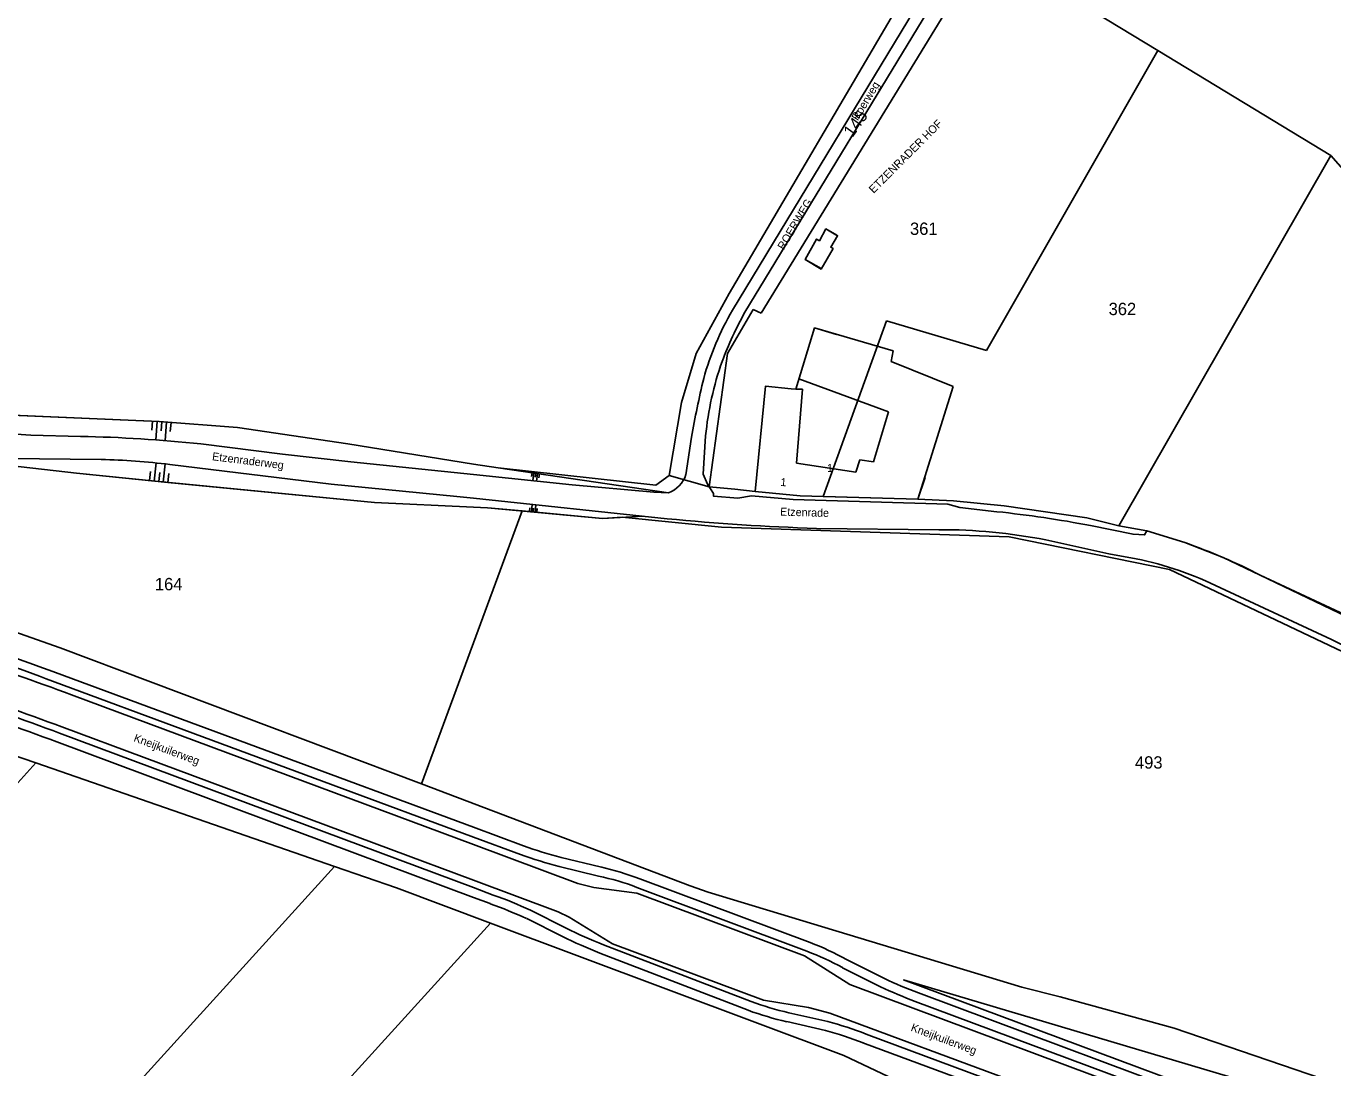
# Model space of a CAD drawing. Extents: x 191865 to 199936, y 328943 to 333393.
# Drawn here: x 194902.2 to 195187.9, y 332149.5 to 332377.1 of the extents above; entities that cross this region are included whole.
import ezdxf

# ---------------------------------------------------------------- set-up
doc = ezdxf.new("R2010")
doc.units = 0
for name, color, linetype in [('hoofdgebouw', 7, 'Continuous'), ('huisnummer', 7, 'Continuous'), ('Level 2', 7, 'Continuous'), ('Level 3', 7, 'Continuous'), ('Level 30', 7, 'Continuous'), ('Level 38', 7, 'Continuous'), ('Level 39', 7, 'Continuous'), ('Level 40', 7, 'Continuous'), ('Level 8', 7, 'Continuous'), ('perceelgrens', 7, 'Continuous'), ('perceelnummer', 7, 'Continuous'), ('perceelnummer onder hoek', 7, 'Continuous'), ('straatnaam', 7, 'Continuous'), ('streeknaam', 7, 'Continuous')]:
    doc.layers.add(name, color=color, linetype=linetype)

msp = doc.modelspace()

# ---------------------------------------------------------------- linework, layer by layer
at = {"layer": 'hoofdgebouw'}
for p, q in [((195074.99, 332330.6), (195072.52, 332326.11)), ((195075.63, 332330.25), (195074.99, 332330.6)), ((195077.05, 332332.83), (195075.63, 332330.25)), ((195070.44, 332297.8), (195074.57, 332311.18)), ((195074.57, 332311.18), (195091.74, 332306.18)), ((195091.74, 332306.18), (195091.3, 332303.85)), ((195091.3, 332303.85), (195104.89, 332298.36)), ((195090.74, 332292.86), (195071.14, 332300.07)), ((195061.55, 332275.44), (195063.8, 332298.43)), ((195063.8, 332298.43), (195069.43, 332297.9)), ((195069.43, 332297.9), (195070.44, 332297.8)), ((195070.44, 332297.8), (195071.93, 332297.83)), ((195071.93, 332297.83), (195070.59, 332281.59)), ((195104.89, 332298.36), (195097.14, 332273.76)), ((195087.45, 332281.95), (195090.74, 332292.86)), ((195083.56, 332279.64), (195084.47, 332282.35)), ((195084.47, 332282.35), (195087.45, 332281.95)), ((195070.59, 332281.59), (195083.56, 332279.64)), ((195071.44, 332274.49), (195061.55, 332275.44)), ((195097.14, 332273.76), (195071.44, 332274.49))]:
    msp.add_line(p, q, dxfattribs=at)
msp.add_lwpolyline([(195072.52, 332326.11), (195075.99, 332324.06), (195078.62, 332328.51), (195078.09, 332328.83), (195079.58, 332331.34), (195077.05, 332332.83)], dxfattribs=at)
at = {"layer": 'Level 2'}
msp.add_line((195063.8, 332298.43), (195069.43, 332297.9), dxfattribs=at)
msp.add_lwpolyline([(195098.73, 332278.49), (195097.14, 332273.76), (195071.44, 332274.49), (195061.55, 332275.44), (195063.8, 332298.43), (195069.43, 332297.9), (195070.44, 332297.8), (195074.57, 332311.18), (195079.36, 332309.76)], dxfattribs=at)
at = {"layer": 'Level 3'}
msp.add_lwpolyline([(195079.44, 332331.43), (195077.05, 332332.83), (195075.63, 332330.25), (195074.99, 332330.6), (195072.52, 332326.11), (195076.02, 332324.19)], dxfattribs=at)
at = {"layer": 'Level 30'}
for points in [[(194585.49, 332341.64), (194673.77, 332319.88), (194703.5, 332310.25), (194731.04, 332300.27), (194744.43, 332295.82), (194753.42, 332293.05), (194770.68, 332291.17), (194832.09, 332286.73), (194838.84, 332286.62), (194895.96, 332281.37), (194913.22, 332279.44), (194933.2, 332277.39), (194978.34, 332273.04), (195000, 332272.02)], [(194784.26, 332301.24), (194833.43, 332296.71), (194881.91, 332292.83), (194931.26, 332290.73), (194948.38, 332289.44), (194972.54, 332285.82), (195000, 332281.44)], [(195000, 332281.44), (195005.38, 332280.58), (195042.64, 332275.16)], [(195000, 332272.02), (195003.08, 332271.88), (195028.18, 332269.56), (195037.17, 332270.07)], [(195190.77, 332139.93), (195094.01, 332168.67), (195188, 332133.67), (195187.46, 332131.57)]]:
    msp.add_lwpolyline(points, dxfattribs=at)
at = {"layer": 'Level 38'}
for p, q in [((194929.82, 332290.83), (194929.67, 332288.81)), ((194930.83, 332290.76), (194930.53, 332286.71)), ((194931.84, 332290.68), (194931.69, 332288.66)), ((194932.85, 332290.61), (194932.55, 332286.56)), ((194933.87, 332290.53), (194933.71, 332288.51)), ((194930.19, 332277.7), (194930.6, 332281.67)), ((194929.19, 332277.8), (194929.4, 332279.79)), ((194931.18, 332277.6), (194931.39, 332279.58)), ((194932.18, 332277.49), (194932.59, 332281.47)), ((194933.17, 332277.39), (194933.38, 332279.38)), ((195012.79, 332279.5), (195012.67, 332278.68)), ((195013.2, 332279.44), (195012.96, 332277.8)), ((195013.61, 332279.38), (195013.49, 332278.56)), ((195014.02, 332279.32), (195013.78, 332277.68)), ((195014.43, 332279.26), (195014.31, 332278.44)), ((195012.24, 332271.03), (195012.31, 332271.85)), ((195012.64, 332271), (195012.79, 332272.62)), ((195013.05, 332270.96), (195013.12, 332271.77)), ((195013.46, 332270.92), (195013.61, 332272.55)), ((195013.86, 332270.88), (195013.94, 332271.7))]:
    msp.add_line(p, q, dxfattribs=at)
at = {"layer": 'Level 8'}
for p, q in [((195047.67, 332287.28), (195046.45, 332279.11)), ((194898.3, 332282.65), (194918.57, 332282.44)), ((195042.35, 332269.48), (195000, 332273.99)), ((195074.96, 332267.36), (195101.74, 332267.09)), ((195000, 332199.91), (194907.95, 332234)), ((195000, 332202.04), (194908.6, 332235.88)), ((195000, 332198.26), (194912.08, 332231.02)), ((195000, 332188.85), (194909.5, 332222.62)), ((195000, 332190.47), (194910.02, 332223.99)), ((195000, 332186.71), (194908.88, 332220.74)), ((195000, 332202.04), (195010.92, 332197.99)), ((195010.28, 332196.11), (195000, 332199.91)), ((195027.32, 332191.35), (195018.7, 332193.46)), ((195019.17, 332195.42), (195027.72, 332193.39)), ((195073.59, 332176.84), (195036.39, 332190.78)), ((195004.32, 332187.24), (195000, 332188.85)), ((195072.9, 332174.95), (195035.7, 332188.89)), ((195003.65, 332185.35), (195000, 332186.71)), ((195011.62, 332182.08), (195019.42, 332178.15)), ((195020.23, 332179.97), (195012.44, 332183.92)), ((195028.4, 332176.37), (195060.72, 332163.95)), ((195027.63, 332174.51), (195060.06, 332162.05)), ((195089.84, 332169), (195081.55, 332173.15)), ((195088.96, 332167.19), (195080.69, 332171.36)), ((195068.51, 332159.56), (195076.93, 332157.64)), ((195068.94, 332161.49), (195077.45, 332159.58))]:
    msp.add_line(p, q, dxfattribs=at)
for points in [[(195126.33, 332436.38), (195125.97, 332434.72), (195127.53, 332433.09), (195123.55, 332425.97), (195102.45, 332390.78), (195056.59, 332315.04)], [(195121.06, 332416.87), (195104.87, 332389.62), (195059.34, 332314.63)], [(194783.11, 332298.13), (194821.9, 332294.89), (194879.68, 332289.33), (194903.25, 332287.75), (194914.06, 332287.48)], [(195050.74, 332287.57), (195050.2, 332279.19), (195051.12, 332277.02), (195052.47, 332275), (195052.47, 332274.38), (195057.8, 332274.01), (195060.79, 332274.45), (195069.89, 332273.66), (195103.71, 332272.63), (195106.31, 332271.92), (195114.4, 332271.02)], [(195000, 332279.13), (194973.19, 332281.92), (194958.26, 332283.58), (194940.38, 332285.84)], [(195000, 332273.99), (194996.36, 332274.37), (194968.9, 332277), (194933.61, 332281.34)], [(195000, 332279.13), (195021.58, 332276.89), (195039.4, 332275.26), (195042.64, 332275.16)], [(195155.49, 332264.28), (195147.18, 332266.83), (195146.72, 332265.94), (195144.21, 332266.08), (195134.9, 332267.99)], [(195144.85, 332260.74), (195138.92, 332261.83), (195125.1, 332264.84)], [(195265.68, 332211.43), (195254.7, 332216.65), (195213.03, 332237.23), (195190.54, 332248.44), (195172.01, 332257.18)], [(195240.36, 332216.16), (195224.56, 332224.36), (195210.35, 332231.77), (195187.55, 332243.05), (195163.34, 332254.37)], [(195096.58, 332163.96), (195167.9, 332137.34), (195176.1, 332133.82), (195175.71, 332132.75), (195082.25, 332167.66), (195072.37, 332173.95), (195035.7, 332187.66), (195026.3, 332188.89), (195022.79, 332189.77), (195000, 332198.26)], [(195085.83, 332156.86), (195159.09, 332129.56), (195159.68, 332131.12), (195077.9, 332161.41), (195073.27, 332162.64), (195063.37, 332164.23), (195030.4, 332176.6), (195020.9, 332182.43), (195018.51, 332183.58), (195000, 332190.47)], [(195097.26, 332165.86), (195168.66, 332139.2), (195182.51, 332132.97), (195182.83, 332133.62)], [(195174.29, 332121.88), (195174.46, 332122.82), (195165.71, 332125.26), (195161.66, 332126.56), (195085.15, 332154.94)]]:
    msp.add_lwpolyline(points, dxfattribs=at)
for centre, radius, start, end in [((195111.56, 332283.19), 63.53, 149.9109, 164.5499), ((195130.91, 332274.95), 81.83, 150.9932, 159.3102), ((195119.82, 332280.81), 69.41, 160.5993, 174.4094), ((195229.48, 332256.39), 184.41, 166.2864, 170.3579), ((194907.3, 331966.73), 320.82, 84.0811, 88.7917), ((194914.67, 332125.75), 156.74, 83.0596, 88.5743), ((195040.44, 332281.1), 6.33, 290.2782, 341.7134), ((195090.19, 332036.25), 236.01, 79.0807, 84.1123), ((195091.75, 332777.62), 510.53, 264.4463, 268.1143), ((195102.23, 332149.36), 117.73, 78.8003, 90.2401), ((195109.77, 332135.14), 136.99, 62.9801, 70.5073), ((195129.24, 332185.39), 76.95, 63.6931, 78.2977), ((194266.11, 330486.71), 1863.43, 69.83108, 71.30372), ((194265.61, 330481.37), 1866.64, 69.87189, 71.34326), ((194052.31, 329861.25), 2520.92, 70.05881, 71.20829), ((194195.12, 330274.5), 2074.98, 69.86175, 71.29061), ((194275.65, 330505.47), 1831.86, 69.73922, 71.36863), ((194220.85, 330341.22), 2001.49, 69.89405, 71.3785), ((195045.92, 332294.68), 104.82, 250.1252, 254.9482), ((195039, 332273.55), 80.6, 249.6101, 255.7523), ((195012.81, 332128.33), 66.75, 69.3133, 77.0881), ((195017.72, 332143.12), 49.18, 68.5533, 78.7432), ((194966.75, 332084.01), 107.84, 65.4185, 69.9921), ((194977.23, 332109.38), 82.43, 64.7138, 70.815), ((195073.88, 332290.61), 122.96, 244.1347, 248.2949), ((195083.78, 332312.11), 148.61, 244.3388, 247.801), ((195053, 332121.96), 58.61, 60.851, 69.4363), ((195051.64, 332118.52), 60.3, 61.2055, 69.359), ((195124.06, 332239.55), 78.42, 244.1248, 250.014), ((195140.46, 332278.1), 122.29, 245.0939, 248.9692), ((195082.09, 332221.25), 63.17, 249.5903, 257.588), ((195086.37, 332234.81), 75.36, 250.1037, 256.6246), ((195057.46, 332083.86), 78.32, 68.7646, 75.2129), ((195053.02, 332070.93), 89.95, 69.0686, 74.5847)]:
    msp.add_arc(centre, radius, start, end, dxfattribs=at)
at = {"layer": 'perceelgrens'}
for p, q in [((195055.86, 332318.73), (195103.56, 332399.81)), ((195062.89, 332314.41), (195112.01, 332394.61)), ((195112.01, 332394.61), (195149.64, 332371.79)), ((195112.17, 332306.22), (195149.64, 332371.79)), ((195149.64, 332371.79), (195187.42, 332348.85)), ((195141.07, 332267.91), (195187.42, 332348.85)), ((195187.42, 332348.85), (195235.95, 332293.69)), ((195048.71, 332305.59), (195055.86, 332318.73)), ((195055.51, 332305.62), (195061.15, 332315.2)), ((195061.15, 332315.2), (195062.89, 332314.41)), ((195076.46, 332274.34), (195090.28, 332312.74)), ((195090.28, 332312.74), (195112.17, 332306.22)), ((195045.5, 332294.91), (195048.71, 332305.59)), ((195051.53, 332276.42), (195055.51, 332305.62)), ((195042.81, 332278.9), (195045.5, 332294.91)), ((194881.91, 332292.83), (194931.26, 332290.73)), ((194931.26, 332290.73), (194948.38, 332289.44)), ((194948.38, 332289.44), (194972.54, 332285.82)), ((194972.54, 332285.82), (195000, 332281.44)), ((194895.96, 332281.37), (194913.22, 332279.44)), ((194913.22, 332279.44), (194931.18, 332277.6)), ((195000, 332281.44), (195005.38, 332280.58)), ((195005.38, 332280.58), (195039.89, 332276.8)), ((195039.89, 332276.8), (195042.81, 332278.9)), ((195042.81, 332278.9), (195051.53, 332276.42)), ((194931.18, 332277.6), (194978.34, 332273.04)), ((195057.14, 332275.91), (195051.53, 332276.42)), ((195057.14, 332275.91), (195061.55, 332275.44)), ((195061.55, 332275.44), (195071.44, 332274.49)), ((195071.44, 332274.49), (195076.46, 332274.34)), ((195076.46, 332274.34), (195097.14, 332273.76)), ((195097.14, 332273.76), (195104.93, 332273.42)), ((195104.93, 332273.42), (195116, 332272.28)), ((194978.34, 332273.04), (195000, 332272.02)), ((194988.59, 332211.52), (195010.61, 332271.18)), ((195000, 332272.02), (195003.08, 332271.88)), ((195003.08, 332271.88), (195010.61, 332271.18)), ((195010.61, 332271.18), (195028.18, 332269.56)), ((195116, 332272.28), (195134.06, 332269.69)), ((195028.18, 332269.56), (195032.49, 332269.84)), ((195032.49, 332269.84), (195054.24, 332267.65)), ((195054.24, 332267.65), (195117.14, 332265.53)), ((195141.07, 332267.91), (195134.06, 332269.69)), ((195141.07, 332267.91), (195147.18, 332266.83)), ((195117.14, 332265.53), (195152.14, 332258.36)), ((195147.18, 332266.83), (195155.49, 332264.28)), ((195155.49, 332264.28), (195163.86, 332261)), ((195163.86, 332261), (195172.01, 332257.18)), ((195152.14, 332258.36), (195224.44, 332224.04)), ((195172.01, 332257.18), (195213.03, 332237.38)), ((194893.84, 332246.8), (194909.65, 332241.24)), ((194909.65, 332241.24), (194988.59, 332211.52)), ((194893.18, 332219.96), (194904.3, 332216.12)), ((194744.55, 332040.13), (194904.3, 332216.12)), ((194904.3, 332216.12), (194969.59, 332193.5)), ((194988.59, 332211.52), (195047.38, 332189.26)), ((194791.71, 331997.57), (194969.59, 332193.5)), ((194969.59, 332193.5), (194983.17, 332188.79)), ((194983.17, 332188.79), (195003.71, 332181.09)), ((195047.38, 332189.26), (195051.27, 332187.85)), ((195051.27, 332187.85), (195119.85, 332167.08)), ((194950.24, 332122.31), (195003.71, 332181.09)), ((195003.71, 332181.09), (195080.99, 332152.14)), ((195119.85, 332167.08), (195128.24, 332164.96)), ((195128.24, 332164.96), (195153.18, 332158.14)), ((195153.18, 332158.14), (195201.37, 332141.7)), ((195080.99, 332152.14), (195117.76, 332134.81))]:
    msp.add_line(p, q, dxfattribs=at)

# ---------------------------------------------------------------- texts
at = {"layer": 'huisnummer'}
msp.add_text('1', height=1.75, rotation=354.5461, dxfattribs=at).set_placement((195067.04, 332276.67))
at = {"layer": 'Level 39'}
msp.add_text('1', height=1.75, rotation=0, dxfattribs=at).set_placement((195077.3, 332279.7))
at = {"layer": 'Level 40'}
for s, rotation, p in [('Roerweg', 58.8278, (195084.03, 332356.34)), ('Etzenraderweg', 352.8257, (194942.78, 332282.28)), ('Etzenrade', 358.3144, (195067.03, 332270.17)), ('Kneijkuilerweg', 339.5862, (194925.56, 332220.89)), ('Kneijkuilerweg', 339.5407, (195095.47, 332157.61))]:
    msp.add_text(s, height=1.75, rotation=rotation, dxfattribs=at).set_placement(p)
at = {"layer": 'perceelnummer'}
for s, p in [('361', (195095.43, 332331.51)), ('362', (195138.85, 332313.98)), ('164', (194930.34, 332253.84)), ('493', (195144.62, 332214.86))]:
    msp.add_text(s, height=2.7, rotation=0, dxfattribs=at).set_placement(p)
at = {"layer": 'perceelnummer onder hoek'}
msp.add_text('145', height=2.7, rotation=54.1936, dxfattribs=at).set_placement((195082.83, 332352.67))
at = {"layer": 'straatnaam'}
msp.add_text('ROERWEG', height=1.75, rotation=59.1739, dxfattribs=at).set_placement((195067.84, 332328.1))
at = {"layer": 'streeknaam'}
msp.add_text('ETZENRADER HOF', height=1.75, rotation=45, dxfattribs=at).set_placement((195087.47, 332340.48))

doc.saveas('drawing.dxf')
